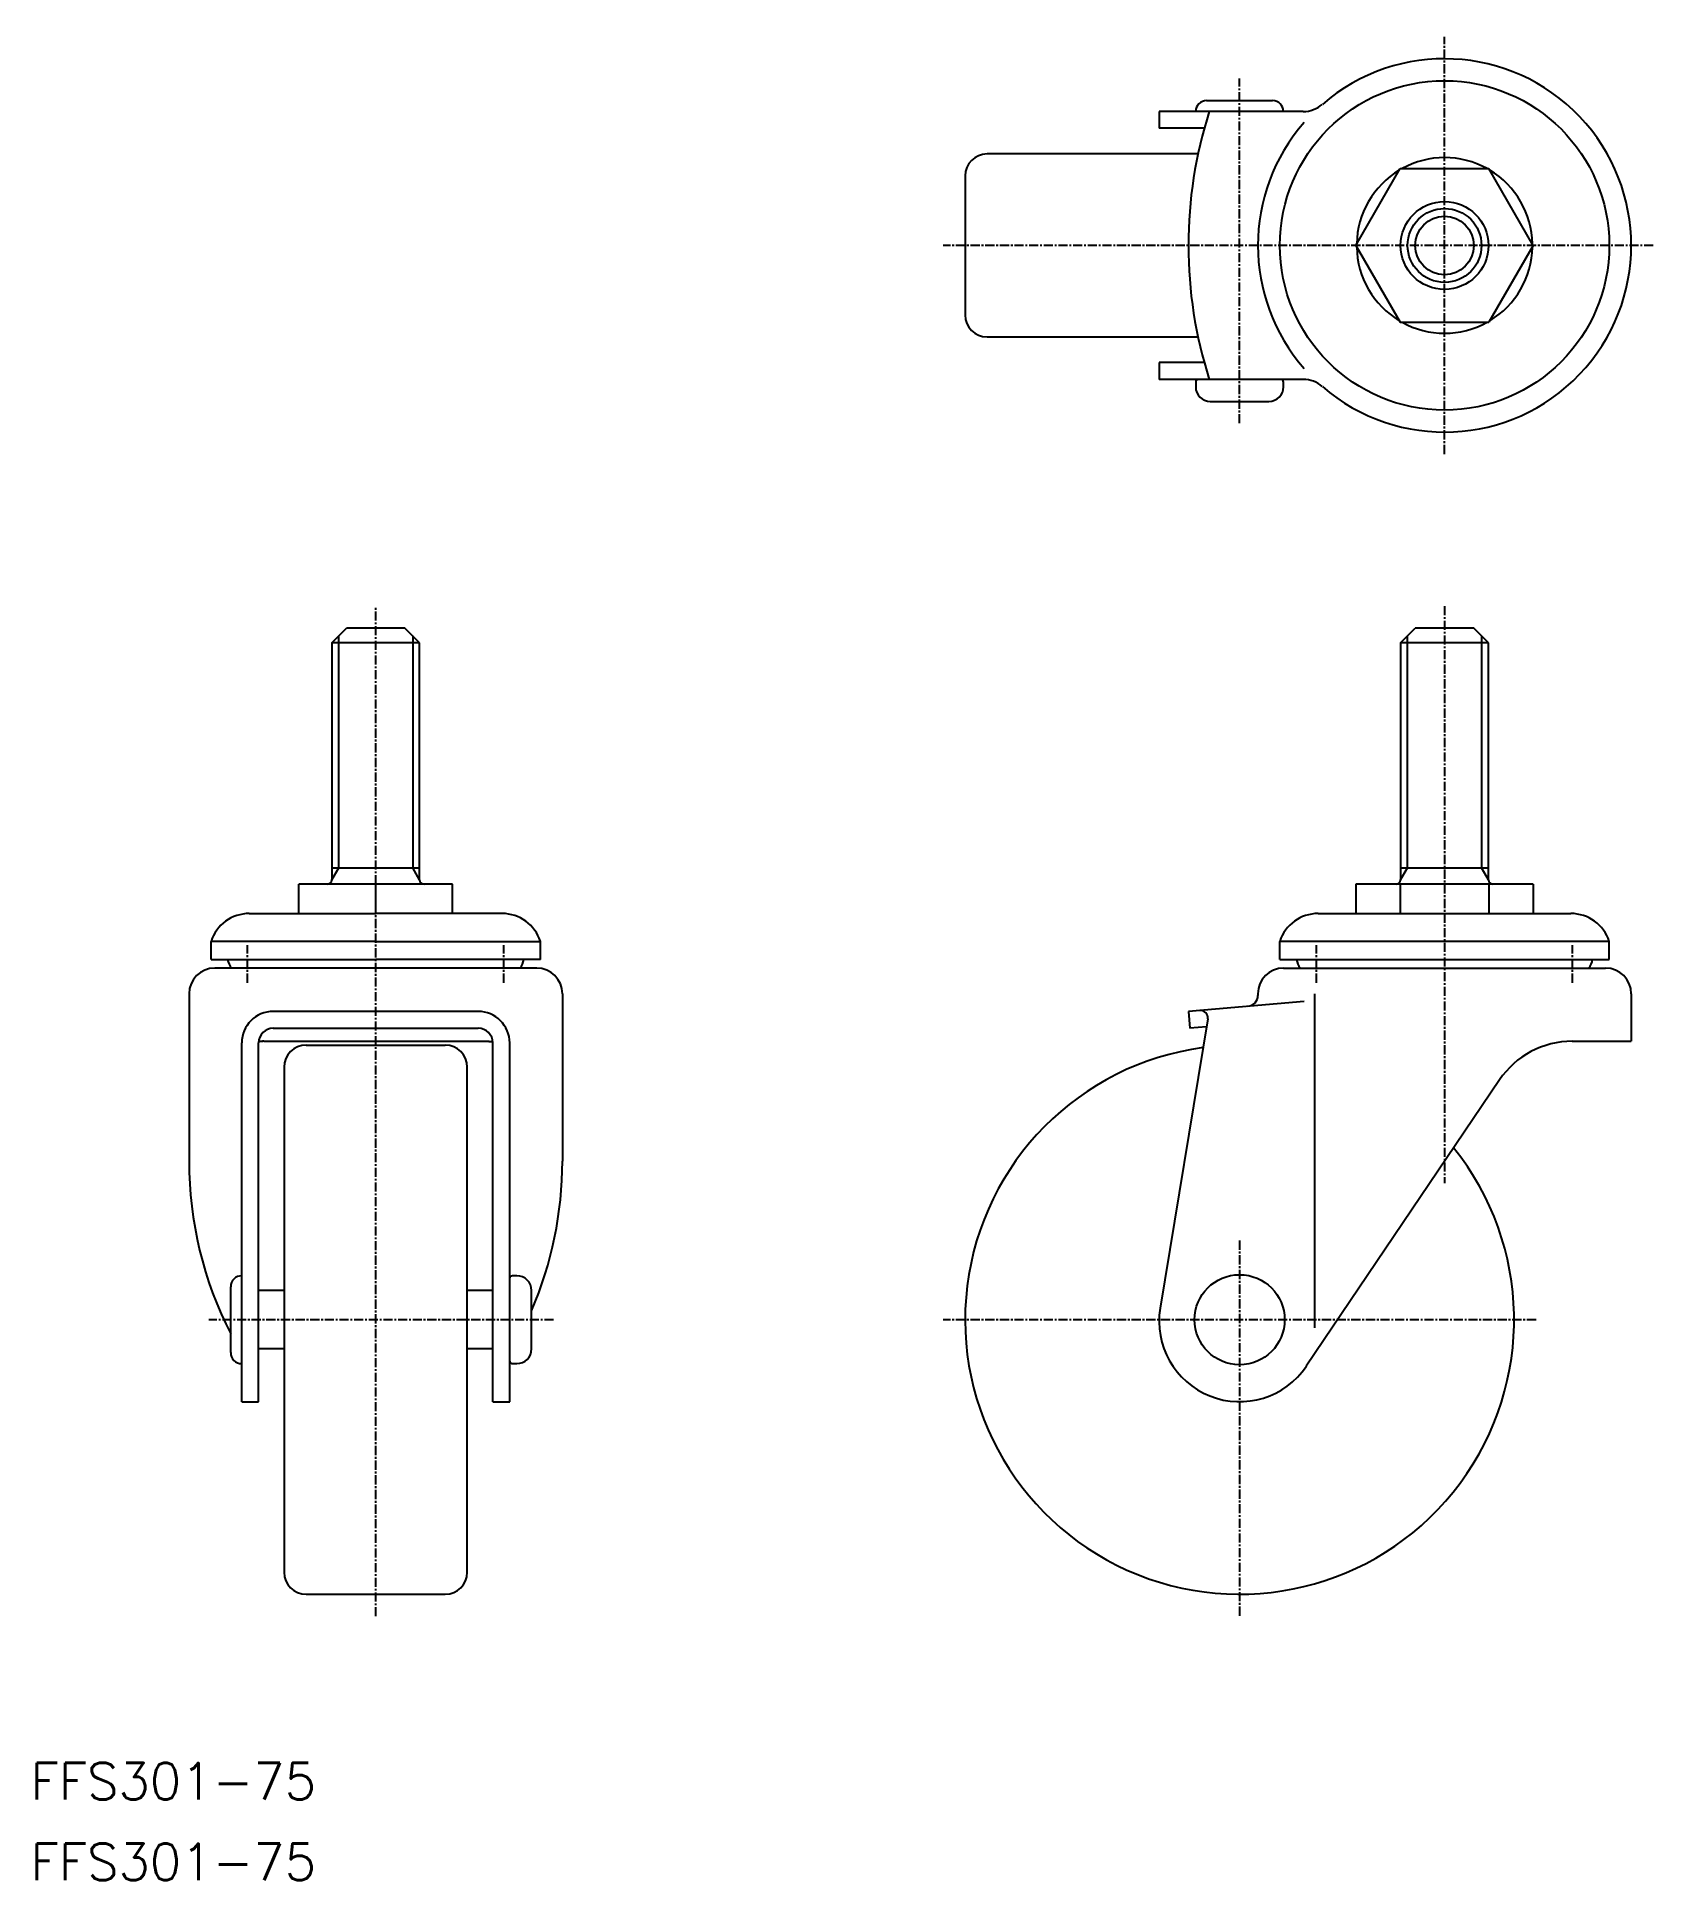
# Model space of a CAD drawing. Extents: x -2 to 219, y 6 to 258.
import ezdxf

# ---------------------------------------------------------------- set-up
doc = ezdxf.new("R2010")
doc.units = 0
doc.linetypes.add('CENTER', pattern=[2, 1.25, -0.25, 0.25, -0.25])
doc.layers.get('0').update_dxf_attribs({"linetype": 'CONTINUOUS'})
doc.layers.get('DEFPOINTS').update_dxf_attribs({"linetype": 'CONTINUOUS'})
doc.layers.add('CENTER', color=1, linetype='CONTINUOUS')
doc.styles.get("Standard").update_dxf_attribs({"font": 'txt.shx', "bigfont": 'extfont2.shx'})

msp = doc.modelspace()

# ---------------------------------------------------------------- linework, layer by layer
at = {"color": 7, "linetype": 'CONTINUOUS'}
for p, q in [((171.38, 247.46), (151.7, 247.46)), ((151.7, 247.46), (151.7, 245.16)), ((158.2, 248.96), (167.2, 248.96)), ((157.87, 245.16), (151.7, 245.16)), ((157.01, 241.66), (128.2, 241.66)), ((178.57, 229.16), (184.63, 239.66)), ((184.63, 239.66), (196.76, 239.66)), ((202.82, 229.16), (196.76, 239.66)), ((125.2, 238.66), (125.2, 219.66)), ((178.57, 229.16), (184.63, 218.66)), ((202.82, 229.16), (196.76, 218.66)), ((128.2, 216.66), (157.01, 216.66)), ((184.63, 218.66), (196.76, 218.66)), ((157.87, 213.16), (151.7, 213.16)), ((151.7, 213.16), (151.7, 210.86)), ((171.38, 210.86), (151.7, 210.86)), ((156.7, 210.46), (156.7, 209.86)), ((168.7, 209.86), (168.7, 210.46)), ((158.7, 207.86), (166.7, 207.86)), ((38.68, 174.89), (40.68, 176.89)), ((48.68, 176.89), (40.68, 176.89)), ((50.68, 174.89), (48.68, 176.89)), ((184.7, 174.89), (186.7, 176.89)), ((194.7, 176.89), (186.7, 176.89)), ((196.7, 174.89), (194.7, 176.89)), ((38.68, 174.89), (38.68, 142.49)), ((50.68, 174.89), (38.68, 174.89)), ((50.68, 142.49), (50.68, 174.89)), ((184.7, 174.89), (184.7, 142.49)), ((196.7, 174.89), (184.7, 174.89)), ((196.7, 142.49), (196.7, 174.89)), ((38.68, 144.14), (50.68, 144.14)), ((184.7, 144.14), (196.7, 144.14)), ((55.18, 141.89), (34.18, 141.89)), ((34.18, 137.89), (34.18, 141.89)), ((44.68, 137.89), (44.68, 141.89)), ((55.18, 137.89), (55.18, 141.89)), ((202.82, 141.89), (178.57, 141.89)), ((178.57, 141.89), (178.57, 137.89)), ((184.63, 141.89), (184.63, 137.89)), ((196.76, 141.89), (196.76, 137.89)), ((202.82, 141.89), (202.82, 137.89)), ((27.41, 137.89), (44.68, 137.89)), ((61.95, 137.89), (44.68, 137.89)), ((173.43, 137.89), (207.96, 137.89)), ((44.68, 134.09), (22.18, 134.09)), ((22.18, 131.59), (22.18, 134.09)), ((44.68, 134.09), (67.18, 134.09)), ((67.18, 131.59), (67.18, 134.09)), ((168.2, 131.59), (168.2, 134.09)), ((213.2, 134.09), (168.2, 134.09)), ((213.2, 131.59), (213.2, 134.09)), ((22.18, 131.59), (44.68, 131.59)), ((67.18, 131.59), (44.68, 131.59)), ((168.2, 131.59), (213.2, 131.59)), ((66.68, 130.44), (22.68, 130.44)), ((168.7, 130.44), (212.7, 130.44)), ((19.18, 126.94), (19.18, 104.04)), ((70.18, 126.94), (70.18, 104.04)), ((165.2, 126.94), (165.2, 126.71)), ((172.94, 126.94), (172.94, 81.29)), ((216.2, 126.94), (216.2, 120.44)), ((58.68, 124.51), (30.68, 124.51)), ((158.34, 123.49), (151.84, 83.98)), ((171.51, 125.89), (155.7, 124.51)), ((155.7, 124.51), (155.9, 122.22)), ((30.68, 122.22), (58.68, 122.22)), ((158.17, 122.41), (155.9, 122.22)), ((26.38, 71.2), (26.38, 120.21)), ((28.68, 71.2), (28.68, 120.22)), ((29.38, 120.44), (59.98, 120.44)), ((35.18, 119.9), (54.18, 119.9)), ((60.68, 71.2), (60.68, 120.22)), ((62.98, 71.2), (62.98, 120.21)), ((208.14, 120.44), (216.2, 120.44)), ((32.18, 116.9), (32.18, 47.9)), ((57.18, 47.9), (57.18, 116.9)), ((198.19, 115.15), (171.81, 76.05)), ((63.97, 88.4), (63.37, 88.4)), ((24.87, 77.9), (24.87, 86.9)), ((32.18, 86.4), (28.68, 86.4)), ((60.68, 86.4), (57.18, 86.4)), ((65.97, 78.4), (65.97, 86.4)), ((32.18, 78.4), (28.68, 78.4)), ((60.68, 78.4), (57.18, 78.4)), ((63.37, 76.4), (63.97, 76.4)), ((26.38, 71.2), (28.68, 71.2)), ((60.68, 71.2), (62.98, 71.2)), ((35.18, 44.9), (54.18, 44.9))]:
    msp.add_line(p, q, dxfattribs=at)
at = {"color": 3, "linetype": 'CONTINUOUS'}
for p, q in [((39.63, 144.14), (39.63, 175.84)), ((49.73, 175.84), (49.73, 144.14)), ((185.65, 144.14), (185.65, 175.84)), ((195.75, 175.84), (195.75, 144.14)), ((38.68, 142.49), (39.63, 144.14)), ((50.68, 142.49), (49.73, 144.14)), ((184.7, 142.49), (185.65, 144.14)), ((196.7, 142.49), (195.75, 144.14))]:
    msp.add_line(p, q, dxfattribs=at)
at = {"color": 7, "linetype": 'CONTINUOUS'}
for points in [[(29.38, 120.44, 0), (29.37, 120.44, 0), (29.37, 120.44, 0), (29.36, 120.44, 0), (29.36, 120.44, 0), (29.35, 120.44, 0), (29.35, 120.44, 0), (29.34, 120.44, 0), (29.34, 120.44, 0), (29.33, 120.44, 0), (29.33, 120.44, 0), (29.32, 120.44, 0), (29.31, 120.44, 0), (29.31, 120.44, 0), (29.3, 120.44, 0), (29.3, 120.44, 0), (29.29, 120.44, 0), (29.29, 120.44, 0), (29.28, 120.44, 0), (29.28, 120.44, 0), (29.27, 120.44, 0), (29.27, 120.44, 0), (29.26, 120.44, 0), (29.25, 120.44, 0), (29.25, 120.44, 0), (29.24, 120.44, 0), (29.24, 120.44, 0), (29.23, 120.44, 0), (29.23, 120.44, 0), (29.22, 120.43, 0), (29.22, 120.43, 0), (29.21, 120.43, 0), (29.21, 120.43, 0), (29.2, 120.43, 0), (29.2, 120.43, 0), (29.19, 120.43, 0), (29.18, 120.43, 0), (29.18, 120.43, 0), (29.17, 120.43, 0), (29.17, 120.43, 0), (29.16, 120.43, 0), (29.16, 120.43, 0), (29.15, 120.43, 0), (29.15, 120.43, 0), (29.14, 120.43, 0), (29.14, 120.43, 0), (29.13, 120.43, 0), (29.12, 120.43, 0), (29.12, 120.43, 0), (29.11, 120.43, 0), (29.11, 120.43, 0), (29.1, 120.43, 0), (29.1, 120.43, 0), (29.09, 120.43, 0), (29.09, 120.43, 0), (29.08, 120.43, 0), (29.08, 120.42, 0), (29.07, 120.42, 0), (29.07, 120.42, 0), (29.06, 120.42, 0), (29.05, 120.42, 0), (29.05, 120.42, 0), (29.04, 120.42, 0), (29.04, 120.42, 0), (29.03, 120.42, 0), (29.03, 120.42, 0), (29.02, 120.42, 0), (29.02, 120.42, 0), (29.01, 120.42, 0), (29.01, 120.42, 0), (29, 120.42, 0), (28.99, 120.42, 0), (28.99, 120.42, 0), (28.98, 120.42, 0), (28.98, 120.42, 0), (28.97, 120.42, 0), (28.97, 120.42, 0), (28.96, 120.42, 0), (28.96, 120.41, 0), (28.95, 120.41, 0), (28.95, 120.41, 0), (28.94, 120.41, 0), (28.93, 120.41, 0), (28.93, 120.41, 0), (28.92, 120.41, 0), (28.92, 120.41, 0), (28.91, 120.41, 0), (28.91, 120.41, 0), (28.9, 120.41, 0), (28.9, 120.41, 0), (28.89, 120.41, 0), (28.89, 120.41, 0), (28.88, 120.41, 0), (28.88, 120.4, 0), (28.87, 120.4, 0), (28.86, 120.4, 0), (28.86, 120.4, 0), (28.85, 120.4, 0), (28.85, 120.4, 0), (28.84, 120.4, 0), (28.84, 120.4, 0), (28.83, 120.4, 0), (28.83, 120.4, 0), (28.82, 120.4, 0), (28.82, 120.4, 0), (28.81, 120.39, 0), (28.81, 120.39, 0), (28.8, 120.39, 0), (28.79, 120.39, 0), (28.79, 120.39, 0), (28.78, 120.39, 0), (28.78, 120.39, 0), (28.77, 120.39, 0), (28.77, 120.39, 0), (28.76, 120.39, 0), (28.76, 120.39, 0), (28.75, 120.39, 0), (28.75, 120.39, 0), (28.74, 120.38, 0), (28.73, 120.38, 0), (28.73, 120.38, 0), (28.72, 120.38, 0), (28.72, 120.38, 0), (28.71, 120.38, 0), (28.71, 120.38, 0), (28.7, 120.38, 0), (28.7, 120.38, 0), (28.69, 120.38, 0), (28.69, 120.37, 0)], [(59.98, 120.44, 0), (59.99, 120.44, 0), (59.99, 120.44, 0), (60, 120.44, 0), (60, 120.44, 0), (60.01, 120.44, 0), (60.01, 120.44, 0), (60.02, 120.44, 0), (60.02, 120.44, 0), (60.03, 120.44, 0), (60.03, 120.44, 0), (60.04, 120.44, 0), (60.04, 120.44, 0), (60.05, 120.44, 0), (60.06, 120.44, 0), (60.06, 120.44, 0), (60.07, 120.44, 0), (60.07, 120.44, 0), (60.08, 120.44, 0), (60.08, 120.44, 0), (60.09, 120.44, 0), (60.09, 120.44, 0), (60.1, 120.44, 0), (60.1, 120.44, 0), (60.11, 120.44, 0), (60.12, 120.44, 0), (60.12, 120.44, 0), (60.13, 120.44, 0), (60.13, 120.44, 0), (60.14, 120.43, 0), (60.14, 120.43, 0), (60.15, 120.43, 0), (60.15, 120.43, 0), (60.16, 120.43, 0), (60.16, 120.43, 0), (60.17, 120.43, 0), (60.18, 120.43, 0), (60.18, 120.43, 0), (60.19, 120.43, 0), (60.19, 120.43, 0), (60.2, 120.43, 0), (60.2, 120.43, 0), (60.21, 120.43, 0), (60.21, 120.43, 0), (60.22, 120.43, 0), (60.22, 120.43, 0), (60.23, 120.43, 0), (60.23, 120.43, 0), (60.24, 120.43, 0), (60.25, 120.43, 0), (60.25, 120.43, 0), (60.26, 120.43, 0), (60.26, 120.43, 0), (60.27, 120.43, 0), (60.27, 120.43, 0), (60.28, 120.43, 0), (60.28, 120.42, 0), (60.29, 120.42, 0), (60.29, 120.42, 0), (60.3, 120.42, 0), (60.31, 120.42, 0), (60.31, 120.42, 0), (60.32, 120.42, 0), (60.32, 120.42, 0), (60.33, 120.42, 0), (60.33, 120.42, 0), (60.34, 120.42, 0), (60.34, 120.42, 0), (60.35, 120.42, 0), (60.35, 120.42, 0), (60.36, 120.42, 0), (60.36, 120.42, 0), (60.37, 120.42, 0), (60.38, 120.42, 0), (60.38, 120.42, 0), (60.39, 120.42, 0), (60.39, 120.42, 0), (60.4, 120.42, 0), (60.4, 120.41, 0), (60.41, 120.41, 0), (60.41, 120.41, 0), (60.42, 120.41, 0), (60.42, 120.41, 0), (60.43, 120.41, 0), (60.44, 120.41, 0), (60.44, 120.41, 0), (60.45, 120.41, 0), (60.45, 120.41, 0), (60.46, 120.41, 0), (60.46, 120.41, 0), (60.47, 120.41, 0), (60.47, 120.41, 0), (60.48, 120.41, 0), (60.48, 120.4, 0), (60.49, 120.4, 0), (60.49, 120.4, 0), (60.5, 120.4, 0), (60.51, 120.4, 0), (60.51, 120.4, 0), (60.52, 120.4, 0), (60.52, 120.4, 0), (60.53, 120.4, 0), (60.53, 120.4, 0), (60.54, 120.4, 0), (60.54, 120.4, 0), (60.55, 120.39, 0), (60.55, 120.39, 0), (60.56, 120.39, 0), (60.57, 120.39, 0), (60.57, 120.39, 0), (60.58, 120.39, 0), (60.58, 120.39, 0), (60.59, 120.39, 0), (60.59, 120.39, 0), (60.6, 120.39, 0), (60.6, 120.39, 0), (60.61, 120.39, 0), (60.61, 120.39, 0), (60.62, 120.38, 0), (60.62, 120.38, 0), (60.63, 120.38, 0), (60.64, 120.38, 0), (60.64, 120.38, 0), (60.65, 120.38, 0), (60.65, 120.38, 0), (60.66, 120.38, 0), (60.66, 120.38, 0), (60.67, 120.38, 0), (60.67, 120.37, 0)]]:
    msp.add_polyline3d(points, dxfattribs=at)
for centre, radius in [((190.7, 229.16), 22.5), ((190.7, 229.16), 6), ((190.7, 229.16), 4), ((162.7, 82.4), 6.15)]:
    msp.add_circle(centre, radius, dxfattribs=at)
at = {"color": 3, "linetype": 'CONTINUOUS'}
msp.add_circle((190.7, 229.16), 5.05, dxfattribs=at)
at = {"color": 7, "linetype": 'CONTINUOUS'}
for centre, radius, start, end in [((190.7, 229.16), 25.5, 229.1069, 130.8931), ((215.7, 229.16), 60, 162.2418, 197.7582), ((158.2, 247.46), 1.5, 90, 180), ((167.2, 247.46), 1.5, 0, 90), ((171.38, 251.46), 4, 270, 310.8931), ((190.7, 229.16), 25.5, 138.7898, 221.2102), ((128.2, 238.66), 3, 90, 180), ((190.7, 229.16), 12, 121.045, 178.955), ((190.7, 229.16), 12, 61.045, 118.955), ((190.7, 229.16), 12, 1.045, 58.955), ((190.7, 229.16), 12, 181.045, 238.955), ((190.7, 229.16), 12, 301.045, 358.955), ((128.2, 219.66), 3, 180, 270), ((190.7, 229.16), 12, 241.045, 298.955), ((157.1, 210.46), 0.4, 90, 180), ((158.7, 209.86), 2, 180, 270), ((166.7, 209.86), 2, 270, 0), ((168.3, 210.46), 0.4, 0, 90), ((171.38, 206.86), 4, 49.1069, 90), ((38.08, 142.49), 0.6, 270, 0), ((51.28, 142.49), 0.6, 180, 270), ((184.1, 142.49), 0.6, 270, 0), ((197.3, 142.49), 0.6, 180, 270), ((27.41, 132.39), 5.5, 90, 161.9955), ((61.95, 132.39), 5.5, 18.0045, 90), ((173.43, 132.39), 5.5, 90, 161.9955), ((207.96, 132.39), 5.5, 18.0045, 90), ((27.18, 132.12), 2.78, 190.8305, 217.1592), ((62.18, 132.12), 2.78, 322.8408, 349.1695), ((173.2, 132.12), 2.78, 190.8305, 217.1592), ((208.2, 132.12), 2.78, 322.8408, 349.1695), ((22.68, 126.94), 3.5, 90, 180), ((66.68, 126.94), 3.5, 360, 90), ((168.7, 126.94), 3.5, 90, 180), ((212.7, 126.94), 3.5, 360, 90), ((163.7, 126.71), 1.5, 275, 0), ((30.68, 120.21), 4.3, 90, 180), ((58.68, 120.21), 4.3, 0, 90), ((157.36, 123.65), 1, 350.6506, 95), ((30.68, 120.22), 2, 90, 180), ((58.68, 120.22), 2, 0, 90), ((35.18, 116.9), 3, 90, 180), ((54.18, 116.9), 3, 0, 90), ((162.7, 82.4), 37.5, 97.6563, 38.7636), ((208.14, 108.44), 12, 90, 146), ((70.92, 104.04), 51.74, 180, 207.1254), ((18.44, 104.04), 51.74, 336.756, 0), ((26.37, 86.9), 1.5, 90, 180), ((63.37, 88), 0.4, 90, 180), ((63.97, 86.4), 2, 0, 90), ((162.7, 82.2), 11, 170.6506, 326), ((63.97, 78.4), 2, 270, 0), ((26.37, 77.9), 1.5, 180, 270), ((63.37, 76.8), 0.4, 180, 270), ((35.18, 47.9), 3, 180, 270), ((54.18, 47.9), 3, 270, 0)]:
    msp.add_arc(centre, radius, start, end, dxfattribs=at)
at = {"layer": 'CENTER', "color": 1, "linetype": 'CENTER'}
for p, q in [((190.7, 200.66), (190.7, 257.66)), ((162.7, 204.86), (162.7, 251.96)), ((219.2, 229.16), (122.2, 229.16)), ((44.68, 41.9), (44.68, 179.89)), ((190.7, 179.89), (190.7, 101.04)), ((27.18, 128.44), (27.18, 133.59)), ((62.18, 128.44), (62.18, 133.59)), ((173.2, 128.44), (173.2, 133.59)), ((208.2, 128.44), (208.2, 133.59)), ((162.7, 93.2), (162.7, 41.7)), ((68.98, 82.4), (21.87, 82.4)), ((203.2, 82.4), (122.2, 82.4))]:
    msp.add_line(p, q, dxfattribs=at)
at = {"layer": 'DEFPOINTS', "color": 0, "linetype": 'BYBLOCK'}
for p in [(196.76, 239.66), (156.02, 235.41), (196.76, 218.66), (40.68, 176.89), (186.7, 176.89), (178.57, 141.89), (155.7, 124.51), (165.2, 125.34), (171.51, 125.89), (60.68, 120.22), (216.2, 120.44), (60.68, 115.22), (26.38, 86.5), (28.68, 78.9), (60.68, 78.9), (171.81, 76.05)]:
    msp.add_point(p, dxfattribs=at)

# ---------------------------------------------------------------- texts
at = {"color": 7, "linetype": 'CONTINUOUS'}
for p in [(-2.47, 16.85), (-2.47, 5.84)]:
    msp.add_text('FFS301-75', height=5, dxfattribs=at).set_placement(p)

doc.saveas('drawing.dxf')
